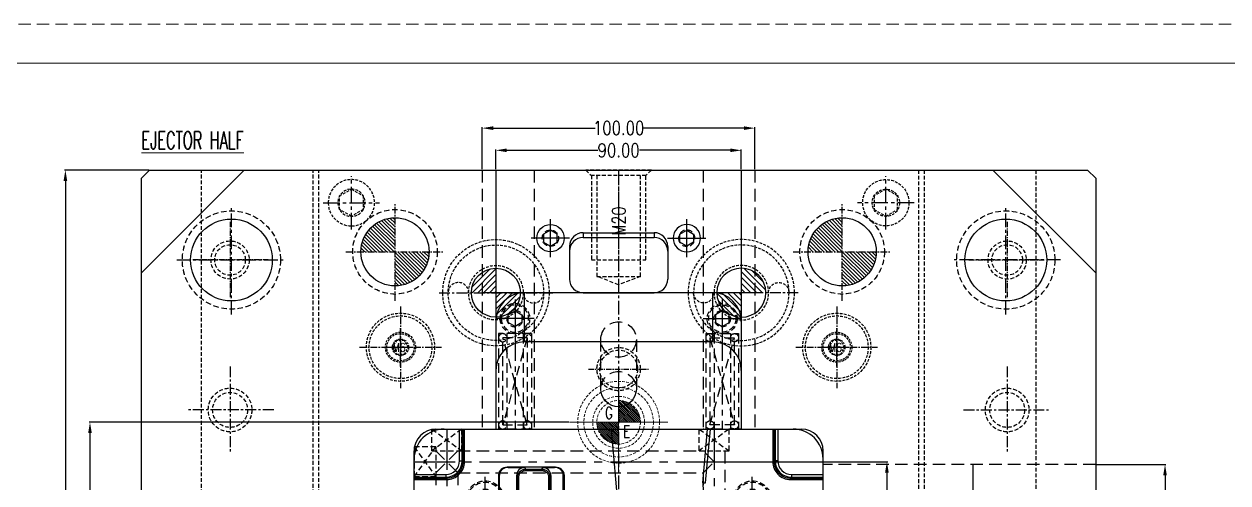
# Model space of a CAD drawing. Header units: millimetres. Extents: x 29875 to 31218, y -21313 to -20364.
# Drawn here: x 30334.8 to 30776.3, y -20532 to -20363.7 of the extents above; entities that cross this region are included whole.
import ezdxf

# ---------------------------------------------------------------- set-up
doc = ezdxf.new("R2010")
doc.units = ezdxf.units.MM
doc.header["$LTSCALE"] = 8
for name, pattern in [('CENTER', [2, 1.25, -0.25, 0.25, -0.25]), ('CENTER2', [1.125, 0.75, -0.125, 0.125, -0.125]), ('DASHED', [0.75, 0.5, -0.25]), ('HIDDEN', [0.375, 0.25, -0.125]), ('HIDDEN2', [0.1875, 0.125, -0.0625])]:
    doc.linetypes.add(name, pattern=pattern)
doc.layers.get('DEFPOINTS').update_dxf_attribs({"color": 6})
for name, color, linetype in [('Cav-cor', 30, 'Continuous'), ('cen', 1, 'CENTER'), ('CL', 1, 'Continuous'), ('GE', 214, 'Continuous'), ('ha', 8, 'Continuous'), ('hidden', 4, 'HIDDEN'), ('m', 144, 'HIDDEN2'), ('PIN', 5, 'Continuous'), ('SCREW', 52, 'HIDDEN'), ('SLIDE', 6, 'Continuous'), ('SP', 3, 'Continuous'), ('SPRING', 7, 'Continuous'), ('WT', 4, 'Continuous')]:
    doc.layers.add(name, color=color, linetype=linetype)
doc.layers.add('dim', color=3, linetype='Continuous', lineweight=15)
doc.layers.add('MBOM-ASSIS-LAYER', color=71, linetype='Continuous', lineweight=9)
doc.styles.add('ROMANC', font='RomanC.ttf', dxfattribs={"width": 0.8, "height": 7})
doc.styles.add('ROMANS', font='ROMANS.shx', dxfattribs={"height": 5, "bigfont": 'chineset.shx'})
doc.styles.get("Standard").update_dxf_attribs({"font": 'txt.shx', "width": 0.8, "bigfont": 'chineset.shx'})
doc.dimstyles.new('ISO-25', dxfattribs={"dimtxt": 5, "dimasz": 4, "dimexe": 0.3, "dimexo": 0.3, "dimtad": 0, "dimzin": 1, "dimdsep": 46, "dimtxsty": 'Standard', "dimcen": 0, "dimclrd": 3, "dimclre": 3, "dimclrt": 3, "dimazin": 0, "dimtfac": 1, "dimtofl": 0, "dimtmove": 0, "dimatfit": 0, "dimfxl": 0, "dimarcsym": 0})

# ---------------------------------------------------------------- blocks, each defined once
blk = doc.blocks.new('10')
at = {"layer": 'cen', "ltscale": 0.6}
for p, q in [((0, 9.76), (0, -9.76)), ((-10.35, 0), (10.35, 0))]:
    blk.add_line(p, q, dxfattribs=at)
at = {"layer": 'm'}
blk.add_lwpolyline([(0, 5), (-4.33, 2.5), (-4.33, -2.5), (0, -5), (4.33, -2.5), (4.33, 2.5)], close=True, dxfattribs=at)
for radius in [8.5, 5]:
    blk.add_circle((0, 0), radius, dxfattribs=at)
blk = doc.blocks.new('*D26989')
at = {"layer": 'DEFPOINTS', "color": 0}
for p in [(30349.92, -20417.24), (30380.82, -20417.24), (30380.82, -20817.24)]:
    blk.add_point(p, dxfattribs=at)
at = {"layer": 'dim', "color": 3, "lineweight": -2}
for p, q in [((30380.52, -20417.24), (30349.62, -20417.24)), ((30349.92, -20421.24), (30349.92, -20607.95)), ((30349.92, -20813.24), (30349.92, -20626.53)), ((30380.52, -20817.24), (30349.62, -20817.24))]:
    blk.add_line(p, q, dxfattribs=at)
at = {"layer": 'dim', "color": 3}
for points in [[(30350.59, -20421.24), (30349.25, -20421.24), (30349.92, -20417.24)], [(30349.25, -20813.24), (30350.59, -20813.24), (30349.92, -20817.24)]]:
    blk.add_solid(points, dxfattribs=at)
at = {"layer": 'dim', "color": 3, "insert": (30349.92, -20617.24), "char_height": 5, "attachment_point": 5, "rotation": 90}
blk.add_mtext('400.00', dxfattribs=at)
blk = doc.blocks.new('20130710.085903')
at = {"layer": 'PIN', "linetype": 'Continuous'}
h = blk.add_hatch(dxfattribs=at)
h.set_pattern_fill('ANSI31', color=256, scale=12, style=0)
h.set_pattern_definition([(45, (2414.86, 305.4585), (-1.0606602, 1.0606602), [])])
h.paths.add_polyline_path([(0, 0), (0, 9, 0.414214), (-9, 0)])
h.paths.add_polyline_path([(9, 0), (0, 0), (0, -9, 0.414214)])
blk.add_circle((0, 0), 9, dxfattribs=at)
at = {"layer": 'SPRING', "linetype": 'CENTER', "ltscale": 0.4}
for p, q in [((0, 20.85), (0, -20.85)), ((-20.85, 0), (20.85, 0))]:
    blk.add_line(p, q, dxfattribs=at)
at = {"layer": 'SPRING', "linetype": 'HIDDEN', "ltscale": 0.5}
for radius in [19.5, 17.5, 10]:
    blk.add_circle((0, 0), radius, dxfattribs=at)
for centre, start, end in [((-13.75, 0), 0, 180), ((13.75, 0), 180, 0)]:
    blk.add_arc(centre, 3.75, start, end, dxfattribs=at)
blk = doc.blocks.new('20130710.090407')
at = {"layer": 'SCREW', "linetype": 'CENTER', "ltscale": 0.15}
for p, q in [((0, -7.04), (0, 7.04)), ((-7, 0), (7, 0))]:
    blk.add_line(p, q, dxfattribs=at)
at = {"layer": 'SCREW', "linetype": 'HIDDEN', "ltscale": 0.4}
blk.add_lwpolyline([(-1.44, 2.5), (-2.89, 0), (-1.44, -2.5), (1.44, -2.5), (2.89, 0), (1.44, 2.5)], close=True, dxfattribs=at)
for radius in [5.5, 5, 3]:
    blk.add_circle((0, 0), radius, dxfattribs=at)
at = {"layer": 'dim', "style": 'ROMANC', "width": 0.8}
blk.add_text('M6', height=3.172, dxfattribs=at).set_placement((-2.88, -1.7))
blk = doc.blocks.new('20130710.090411')
at = {"layer": 'SP', "color": 145, "linetype": 'CENTER', "ltscale": 0.25}
for p, q in [((0, 15), (0, -15)), ((-15, 0), (15, 0))]:
    blk.add_line(p, q, dxfattribs=at)
at = {"layer": 'SP', "color": 145, "linetype": 'HIDDEN', "ltscale": 0.5}
for radius in [12.5, 11.5]:
    blk.add_circle((0, 0), radius, dxfattribs=at)
at = {"layer": 'SCREW'}
blk.add_blockref('20130710.090407', (0, 0), dxfattribs=at)
blk = doc.blocks.new('*D27068')
at = {"layer": 'DEFPOINTS', "color": 0}
for p in [(30727.82, -20525.24), (30727.82, -20709.24), (30753.21, -20709.24)]:
    blk.add_point(p, dxfattribs=at)
at = {"layer": 'dim', "color": 3, "lineweight": -2}
for p, q in [((30728.12, -20525.24), (30753.51, -20525.24)), ((30753.21, -20529.24), (30753.21, -20607.95)), ((30753.21, -20705.24), (30753.21, -20626.53)), ((30728.12, -20709.24), (30753.51, -20709.24))]:
    blk.add_line(p, q, dxfattribs=at)
at = {"layer": 'dim', "color": 3}
for points in [[(30753.87, -20529.24), (30752.54, -20529.24), (30753.21, -20525.24)], [(30752.54, -20705.24), (30753.87, -20705.24), (30753.21, -20709.24)]]:
    blk.add_solid(points, dxfattribs=at)
at = {"layer": 'dim', "color": 3, "insert": (30753.21, -20617.24), "char_height": 5, "attachment_point": 5, "rotation": 90}
blk.add_mtext('184.00', dxfattribs=at)
blk = doc.blocks.new('*D27087')
at = {"layer": 'DEFPOINTS', "color": 0}
for p in [(30597.82, -20410.02), (30507.82, -20417.24), (30597.82, -20417.24)]:
    blk.add_point(p, dxfattribs=at)
at = {"layer": 'dim', "color": 3, "lineweight": -2}
for p, q in [((30507.82, -20416.94), (30507.82, -20409.72)), ((30511.82, -20410.02), (30545.19, -20410.02)), ((30593.82, -20410.02), (30560.44, -20410.02)), ((30597.82, -20416.94), (30597.82, -20409.72))]:
    blk.add_line(p, q, dxfattribs=at)
at = {"layer": 'dim', "color": 3}
for points in [[(30511.82, -20409.35), (30511.82, -20410.68), (30507.82, -20410.02)], [(30593.82, -20410.68), (30593.82, -20409.35), (30597.82, -20410.02)]]:
    blk.add_solid(points, dxfattribs=at)
at = {"layer": 'dim', "color": 3, "insert": (30552.82, -20410.02), "char_height": 5, "attachment_point": 5}
blk.add_mtext('90.00', dxfattribs=at)
blk = doc.blocks.new('*D27088')
at = {"layer": 'DEFPOINTS', "color": 0}
for p in [(30602.82, -20401.89), (30502.82, -20417.24), (30602.82, -20417.24)]:
    blk.add_point(p, dxfattribs=at)
at = {"layer": 'dim', "color": 3, "lineweight": -2}
for p, q in [((30502.82, -20416.94), (30502.82, -20401.59)), ((30602.82, -20416.94), (30602.82, -20401.59)), ((30506.82, -20401.89), (30544.19, -20401.89)), ((30598.82, -20401.89), (30561.44, -20401.89))]:
    blk.add_line(p, q, dxfattribs=at)
at = {"layer": 'dim', "color": 3}
for points in [[(30506.82, -20401.22), (30506.82, -20402.55), (30502.82, -20401.89)], [(30598.82, -20402.55), (30598.82, -20401.22), (30602.82, -20401.89)]]:
    blk.add_solid(points, dxfattribs=at)
at = {"layer": 'dim', "color": 3, "insert": (30552.82, -20401.89), "char_height": 5, "attachment_point": 5}
blk.add_mtext('100.00', dxfattribs=at)
blk = doc.blocks.new('20160811.140740')
at = {"layer": 'SLIDE', "linetype": 'HIDDEN', "ltscale": 2.3}
for p, q in [((-13, 0), (-13, -18.2)), ((0, -18.2), (0, 0))]:
    blk.add_line(p, q, dxfattribs=at)
at = {"layer": 'SLIDE'}
blk.add_arc((-6.5, 0), 6.5, 0, 180, dxfattribs=at)
at = {"layer": 'SLIDE', "linetype": 'HIDDEN', "ltscale": 2.3}
for centre, start, end in [((-6.5, 0), 180, 0), ((-6.5, -18.2), 0, 180), ((-6.5, -18.2), 180, 0)]:
    blk.add_arc(centre, 6.5, start, end, dxfattribs=at)
blk = doc.blocks.new('20160815.170155')
at = {"layer": 'GE', "lineweight": 13}
h = blk.add_hatch(dxfattribs=at)
h.set_pattern_fill('ANSI31', color=256, scale=4, style=0)
h.set_pattern_definition([(315, (26687.59036, -19615.64165), (-0.3535533906, -0.3535533906), [])])
h.paths.add_polyline_path([(0, 0), (0, -8, -0.414214), (-8, 0)])
h.paths.add_polyline_path([(0, 8, -0.414214), (8, 0), (0, 0)])
at = {"layer": 'GE', "linetype": 'CENTER', "lineweight": 13, "ltscale": 5}
for p, q in [((0, 18), (0, -18)), ((18, 0), (-18, 0))]:
    blk.add_line(p, q, dxfattribs=at)
at = {"layer": 'GE', "linetype": 'HIDDEN2', "lineweight": 13}
for radius in [15, 12.75, 9.5, 8]:
    blk.add_circle((0, 0), radius, dxfattribs=at)
at = {"layer": 'GE', "lineweight": 13, "style": 'ROMANS', "width": 0.75}
for s, p in [('G', (-5.03, 1.24)), ('E', (1.62, -5.58))]:
    blk.add_text(s, height=4.34, dxfattribs=at).set_placement(p)
blk = doc.blocks.new('*D27232')
at = {"layer": 'DEFPOINTS', "color": 0}
for p in [(30358.94, -20509.74), (30534.82, -20509.74), (30534.82, -20724.74)]:
    blk.add_point(p, dxfattribs=at)
at = {"layer": 'dim', "color": 3, "lineweight": -2}
for p, q in [((30534.52, -20509.74), (30358.64, -20509.74)), ((30358.94, -20513.74), (30358.94, -20607.95)), ((30358.94, -20720.74), (30358.94, -20626.53)), ((30534.52, -20724.74), (30358.64, -20724.74))]:
    blk.add_line(p, q, dxfattribs=at)
at = {"layer": 'dim', "color": 3}
for points in [[(30359.61, -20513.74), (30358.28, -20513.74), (30358.94, -20509.74)], [(30358.28, -20720.74), (30359.61, -20720.74), (30358.94, -20724.74)]]:
    blk.add_solid(points, dxfattribs=at)
at = {"layer": 'dim', "color": 3, "insert": (30358.94, -20617.24), "char_height": 5, "attachment_point": 5, "rotation": 90}
blk.add_mtext('215.00', dxfattribs=at)
blk = doc.blocks.new('20160817.141908')
at = {"linetype": 'HIDDEN', "ltscale": 2.3}
for p, q in [((95, 7), (0, 7)), ((0, -7), (0, 7)), ((95, -7), (0, -7))]:
    blk.add_line(p, q, dxfattribs=at)
blk = doc.blocks.new('20160818.084904')
at = {"layer": 'SPRING', "color": 111, "linetype": 'HIDDEN', "ltscale": 1.8}
for p, q in [((3, 28.17), (-9, 28.17)), ((-9, -6.83), (-9, 28.17)), ((-7.5, 26.67), (1.5, 26.67)), ((-7.5, 26.67), (-7.5, -5.33)), ((1.5, -5.33), (-7.5, 26.67)), ((1.5, 26.67), (-7.5, -5.33)), ((-6, -6.83), (-6, 28.17)), ((0, -6.83), (0, 28.17)), ((1.5, -5.33), (1.5, 26.67)), ((3, -6.83), (3, 28.17)), ((3, -6.83), (-9, -6.83)), ((1.5, -5.33), (-7.5, -5.33))]:
    blk.add_line(p, q, dxfattribs=at)
at = {"layer": 'SPRING', "color": 111, "linetype": 'CENTER'}
blk.add_line((-3, -6.83), (-3, 28.17), dxfattribs=at)
at = {"layer": 'SPRING', "color": 111, "linetype": 'HIDDEN', "ltscale": 1.8}
for centre in [(-7.5, 26.67), (1.5, 26.67), (-7.5, -5.33), (1.5, -5.33)]:
    blk.add_circle(centre, 1.5, dxfattribs=at)
blk = doc.blocks.new('20100512.182342')
at = {"linetype": 'HIDDEN'}
blk.add_circle((0, 0), 5.5, dxfattribs=at)
at = {"layer": 'SCREW', "linetype": 'CENTER', "ltscale": 5}
for p, q in [((0, -7.04), (0, 7.04)), ((-7, 0), (7, 0))]:
    blk.add_line(p, q, dxfattribs=at)
at = {"layer": 'SCREW', "linetype": 'Continuous'}
blk.add_lwpolyline([(-1.44, 2.5), (-2.89, 0), (-1.44, -2.5), (1.44, -2.5), (2.89, 0), (1.44, 2.5)], close=True, dxfattribs=at)
at = {"layer": 'SCREW'}
for radius in [5, 3]:
    blk.add_circle((0, 0), radius, dxfattribs=at)
blk = doc.blocks.new('20160817.135826')
at = {"layer": 'SCREW', "linetype": 'CENTER', "ltscale": 5}
for p, q in [((0, -7), (0, 7)), ((7.04, 0), (-7.04, 0))]:
    blk.add_line(p, q, dxfattribs=at)
at = {"layer": 'SCREW', "linetype": 'Continuous'}
blk.add_lwpolyline([(-2.5, -1.44), (0, -2.89), (2.5, -1.44), (2.5, 1.44), (0, 2.89), (-2.5, 1.44)], close=True, dxfattribs=at)
at = {"layer": 'SCREW', "linetype": 'ByBlock'}
blk.add_circle((0, 0), 5, dxfattribs=at)
at = {"layer": 'SCREW'}
blk.add_circle((0, 0), 3, dxfattribs=at)
blk = doc.blocks.new('cb_8')
at = {"linetype": 'HIDDEN'}
blk.add_circle((0, 0), 7, dxfattribs=at)
at = {"layer": 'SCREW', "linetype": 'CENTER2', "ltscale": 5}
for p, q in [((0, -8.5), (0, 8.5)), ((-8.5, 0), (8.5, 0))]:
    blk.add_line(p, q, dxfattribs=at)
at = {"layer": 'SCREW'}
blk.add_lwpolyline([(-1.73, 3), (-3.46, 0), (-1.73, -3), (1.73, -3), (3.46, 0), (1.73, 3)], close=True, dxfattribs=at)
for radius in [6.5, 4]:
    blk.add_circle((0, 0), radius, dxfattribs=at)
at = {"layer": 'dim', "style": 'ROMANC', "width": 0.8}
blk.add_text('M 8', height=4.186, dxfattribs=at).set_placement((-5.2, -1.86))
blk = doc.blocks.new('20100617.142056')
at = {"layer": 'MBOM-ASSIS-LAYER', "linetype": 'DASHED'}
blk.add_line((0, 841), (-1189, 841), dxfattribs=at)
at = {"layer": 'MBOM-ASSIS-LAYER'}
blk.add_line((-12.7, 828.3), (-1176.3, 828.3), dxfattribs=at)
blk = doc.blocks.new('20150513.114825')
at = {"layer": 'WT', "color": 125, "linetype": 'HIDDEN'}
for p, q in [((-5.5, 8), (5.5, 8)), ((5.5, 8), (-5.5, 0)), ((-5.5, 8), (5.5, 0)), ((-5.5, 0), (-5.5, 8)), ((5.5, 0), (5.5, 8)), ((-5.5, 0), (5.5, 0))]:
    blk.add_line(p, q, dxfattribs=at)
blk = doc.blocks.new('*D27718')
at = {"layer": 'DEFPOINTS', "color": 0}
for p in [(30587.82, -20524.24), (30651.21, -20524.24), (30619.82, -20722.24)]:
    blk.add_point(p, dxfattribs=at)
at = {"layer": 'dim', "color": 3, "lineweight": -2}
for p, q in [((30588.12, -20524.24), (30651.51, -20524.24)), ((30651.21, -20528.24), (30651.21, -20613.95)), ((30651.21, -20718.24), (30651.21, -20632.53)), ((30620.12, -20722.24), (30651.51, -20722.24))]:
    blk.add_line(p, q, dxfattribs=at)
at = {"layer": 'dim', "color": 3}
for points in [[(30651.88, -20528.24), (30650.54, -20528.24), (30651.21, -20524.24)], [(30650.54, -20718.24), (30651.88, -20718.24), (30651.21, -20722.24)]]:
    blk.add_solid(points, dxfattribs=at)
at = {"layer": 'dim', "color": 3, "insert": (30651.21, -20623.24), "char_height": 5, "attachment_point": 5, "rotation": 90}
blk.add_mtext('198.00', dxfattribs=at)

msp = doc.modelspace()

# ---------------------------------------------------------------- hatches: boundary and pattern name
at = {"layer": 'ha'}
h = msp.add_hatch(dxfattribs=at)
h.set_pattern_fill('ANSI31', color=256, scale=0.3, style=0)
h.set_pattern_definition([(315, (30256.8874, -20383.1347), (-0.6735192, -0.6735192), [])])
h.paths.add_polyline_path([(30470.82, -20447.239), (30458.32, -20447.239, -0.4142136), (30470.82, -20434.739)])
h.paths.add_polyline_path([(30470.82, -20459.739), (30470.82, -20447.239), (30483.32, -20447.239, -0.4142136)])
h.paths.add_polyline_path([(30634.82, -20447.239), (30622.32, -20447.239, -0.4142136), (30634.82, -20434.739)])
h.paths.add_polyline_path([(30634.82, -20459.739), (30634.82, -20447.239), (30647.32, -20447.239, -0.4142136)])

# ---------------------------------------------------------------- linework, layer by layer
for p, q in [((30380.82, -20417.239), (30377.82, -20420.239)), ((30415.536, -20417.239), (30377.82, -20454.954)), ((30380.82, -20417.239), (30724.82, -20417.239)), ((30690.104, -20417.239), (30727.82, -20454.954)), ((30727.82, -20420.239), (30724.82, -20417.239)), ((30377.82, -20814.239), (30377.82, -20420.239)), ((30727.82, -20420.239), (30727.82, -20814.239))]:
    msp.add_line(p, q)
at = {"color": 8, "linetype": 'HIDDEN', "ltscale": 0.7}
for p, q in [((30399.82, -20817.239), (30399.82, -20417.239)), ((30440.82, -20817.239), (30440.82, -20417.239)), ((30442.82, -20817.239), (30442.82, -20417.239)), ((30564.82, -20417.239), (30540.82, -20417.239)), ((30540.82, -20417.239), (30542.82, -20419.239)), ((30542.82, -20419.239), (30542.82, -20450.239)), ((30562.82, -20419.239), (30542.82, -20419.239)), ((30544.82, -20419.239), (30544.82, -20456.239)), ((30552.82, -20417.239), (30552.82, -20459.335)), ((30560.82, -20456.239), (30560.82, -20419.239)), ((30564.82, -20417.239), (30562.82, -20419.239)), ((30562.82, -20450.239), (30562.82, -20419.239)), ((30662.82, -20417.239), (30662.82, -20817.239)), ((30664.82, -20417.239), (30664.82, -20817.239)), ((30705.82, -20417.239), (30705.82, -20817.239)), ((30542.82, -20450.239), (30562.82, -20450.239)), ((30544.82, -20456.239), (30560.82, -20456.239)), ((30552.82, -20459.335), (30544.82, -20456.239)), ((30560.82, -20456.239), (30552.82, -20459.335))]:
    msp.add_line(p, q, dxfattribs=at)
at = {"color": 8, "linetype": 'CENTER', "ltscale": 0.2}
for p, q in [((30410.32, -20436.239), (30410.32, -20464.239)), ((30695.32, -20436.239), (30695.32, -20464.239)), ((30424.32, -20450.239), (30396.32, -20450.239)), ((30681.32, -20450.239), (30709.32, -20450.239)), ((30541.82, -20490.239), (30563.82, -20490.239))]:
    msp.add_line(p, q, dxfattribs=at)
at = {"linetype": 'Continuous'}
for p, q in [((30539.82, -20440.239), (30565.82, -20440.239)), ((30539.82, -20440.239), (30539.82, -20442.002)), ((30565.82, -20440.239), (30565.82, -20442.002)), ((30534.82, -20445.239), (30534.82, -20457.239)), ((30539.82, -20442.002), (30565.82, -20442.002)), ((30570.82, -20445.239), (30570.82, -20457.239)), ((30539.82, -20462.239), (30565.82, -20462.239))]:
    msp.add_line(p, q, dxfattribs=at)
at = {"color": 8, "linetype": 'CENTER', "ltscale": 0.4}
for p, q in [((30410.32, -20489.239), (30410.32, -20521.239)), ((30695.32, -20489.239), (30695.32, -20521.239)), ((30426.32, -20505.239), (30394.32, -20505.239)), ((30679.32, -20505.239), (30711.32, -20505.239))]:
    msp.add_line(p, q, dxfattribs=at)
for centre, radius in [((30410.82, -20450.239), 15), ((30470.82, -20447.239), 12.5), ((30634.82, -20447.239), 12.5), ((30694.82, -20450.239), 15)]:
    msp.add_circle(centre, radius)
at = {"color": 8, "linetype": 'HIDDEN', "ltscale": 0.7}
for centre, radius in [((30410.32, -20450.239), 7), ((30410.32, -20450.239), 5.6), ((30695.32, -20450.239), 7), ((30695.32, -20450.239), 5.6), ((30552.82, -20490.239), 7.938), ((30552.82, -20490.239), 6.938), ((30410.32, -20505.239), 8), ((30410.32, -20505.239), 6.4), ((30695.32, -20505.239), 8), ((30695.32, -20505.239), 6.4)]:
    msp.add_circle(centre, radius, dxfattribs=at)
at = {"linetype": 'Continuous'}
for centre, start, end in [((30539.82, -20445.239), 90, 180), ((30565.82, -20445.239), 0, 90), ((30539.82, -20447.002), 90, 180), ((30565.82, -20447.002), 0, 90), ((30539.82, -20457.239), 180, 270), ((30565.82, -20457.239), 270, 0)]:
    msp.add_arc(centre, 5, start, end, dxfattribs=at)
at = {"layer": 'Cav-cor', "color": 241}
for p, q in [((30485.82, -20512.239), (30619.82, -20512.239)), ((30494.452, -20523.877), (30494.452, -20512.239)), ((30495.45, -20523.877), (30495.45, -20512.239)), ((30495.795, -20524.222), (30495.795, -20512.239)), ((30496.294, -20524.222), (30496.294, -20512.239)), ((30554.21, -20558.254), (30550.184, -20512.239)), ((30583.735, -20531.904), (30585.456, -20512.239)), ((30584.732, -20531.992), (30586.46, -20512.239)), ((30609.345, -20512.239), (30609.345, -20524.222)), ((30609.845, -20512.239), (30609.845, -20524.222)), ((30610.189, -20512.239), (30610.189, -20523.877)), ((30611.188, -20512.239), (30611.188, -20523.877)), ((30477.82, -20714.239), (30477.82, -20520.239)), ((30627.82, -20714.239), (30627.82, -20520.239)), ((30494.452, -20523.877), (30495.45, -20523.877)), ((30495.795, -20524.222), (30495.45, -20523.877)), ((30496.294, -20524.222), (30495.795, -20524.222)), ((30609.345, -20524.222), (30609.845, -20524.222)), ((30609.845, -20524.222), (30610.189, -20523.877)), ((30611.188, -20523.877), (30610.189, -20523.877)), ((30477.82, -20528.87), (30489.458, -20528.87)), ((30489.458, -20528.87), (30489.458, -20529.869)), ((30508.82, -20529.02), (30508.82, -20538.563)), ((30509.114, -20529.11), (30508.82, -20529.02)), ((30509.114, -20538.265), (30509.114, -20529.11)), ((30512.278, -20526.329), (30511.983, -20526.239)), ((30529.657, -20526.239), (30511.983, -20526.239)), ((30512.278, -20526.329), (30518.368, -20526.329)), ((30515.402, -20529.329), (30515.402, -20539.548)), ((30515.402, -20529.329), (30515.72, -20529.969)), ((30518.368, -20526.329), (30518.69, -20526.977)), ((30518.69, -20526.977), (30518.69, -20527.469)), ((30518.69, -20526.977), (30524.68, -20526.977)), ((30518.69, -20527.469), (30524.68, -20527.469)), ((30524.68, -20526.977), (30525.002, -20526.329)), ((30524.68, -20526.977), (30524.68, -20527.469)), ((30525.002, -20526.329), (30529.362, -20526.329)), ((30527.65, -20529.969), (30527.968, -20529.329)), ((30527.968, -20529.329), (30527.968, -20539.548)), ((30529.657, -20526.239), (30529.362, -20526.329)), ((30532.82, -20529.02), (30532.525, -20529.11)), ((30532.525, -20538.265), (30532.525, -20529.11)), ((30532.82, -20529.02), (30532.82, -20538.563)), ((30616.181, -20528.87), (30616.181, -20529.869)), ((30616.181, -20528.87), (30627.82, -20528.87)), ((30477.82, -20529.869), (30489.458, -20529.869)), ((30477.82, -20530.214), (30489.803, -20530.214)), ((30477.82, -20530.713), (30489.803, -20530.713)), ((30489.803, -20530.214), (30489.458, -20529.869)), ((30489.803, -20530.713), (30489.803, -20530.214)), ((30515.72, -20539.611), (30515.72, -20529.969)), ((30515.72, -20529.969), (30516.218, -20529.969)), ((30516.218, -20539.619), (30516.218, -20529.969)), ((30527.152, -20529.969), (30527.152, -20539.619)), ((30527.65, -20529.969), (30527.152, -20529.969)), ((30527.65, -20529.969), (30527.65, -20539.611)), ((30583.735, -20531.904), (30584.732, -20531.992)), ((30615.836, -20530.214), (30616.181, -20529.869)), ((30615.836, -20530.713), (30615.836, -20530.214)), ((30615.836, -20530.214), (30627.82, -20530.214)), ((30615.836, -20530.713), (30627.82, -20530.713)), ((30616.181, -20529.869), (30627.82, -20529.869))]:
    msp.add_line(p, q, dxfattribs=at)
for centre, radius, start, end in [((30488.82, -20523.239), 11, 90, 180), ((30485.82, -20520.239), 8, 90, 180), ((30616.82, -20523.239), 11, 360, 90), ((30619.82, -20520.239), 8, 0, 90), ((30489.458, -20523.877), 5.992, 270.00528, 359.99472), ((30489.461, -20523.88), 4.99, 269.96879, 0.03121), ((30489.807, -20524.226), 6.487, 269.96879, 0.03121), ((30489.808, -20524.227), 5.986, 269.95051, 0.04949), ((30615.833, -20524.226), 6.487, 179.96879, 270.03121), ((30615.831, -20524.227), 5.986, 179.95051, 270.04949), ((30616.182, -20523.877), 5.992, 180.00528, 269.99472), ((30616.178, -20523.88), 4.99, 179.96878, 270.03122), ((30593.697, -20532.776), 10, 175, 273)]:
    msp.add_arc(centre, radius, start, end, dxfattribs=at)
for centre, major_axis, ratio, start_param, end_param in [((30512.284, -20529.285), (3.351, -1.024), 0.8561015, 1.9134646, 3.3973274), ((30512.578, -20529.375), (-3.351, 1.024), 0.8561015, -1.228128, 0.2557348), ((30518.413, -20529.375), (-1.359, 2.739), 0.9811726, -0.4530572, 1.1026041), ((30524.956, -20529.375), (1.359, 2.739), 0.9811726, -1.1026041, 0.4530572), ((30529.061, -20529.375), (-3.351, -1.024), 0.8561015, 2.8858579, 4.3697207), ((30529.356, -20529.285), (3.351, 1.024), 0.8561015, -0.2557348, 1.228128)]:
    msp.add_ellipse(centre, major_axis=major_axis, ratio=ratio, start_param=start_param, end_param=end_param, dxfattribs=at)
for points, knots in [([(30515.72, -20529.969), (30515.72, -20529.775), (30515.759, -20529.384), (30515.928, -20528.821), (30516.202, -20528.301), (30516.572, -20527.844), (30517.025, -20527.469), (30517.542, -20527.189), (30518.104, -20527.017), (30518.495, -20526.977), (30518.69, -20526.977)], [0, 0, 0, 0, 0.124974, 0.2499603, 0.374956, 0.4999606, 0.6249713, 0.7499853, 0.8749959, 1, 1, 1, 1]), ([(30516.218, -20529.969), (30516.218, -20529.807), (30516.249, -20529.481), (30516.388, -20529.01), (30516.615, -20528.575), (30516.923, -20528.193), (30517.3, -20527.879), (30517.732, -20527.645), (30518.201, -20527.501), (30518.527, -20527.469), (30518.69, -20527.469)], [0, 0, 0, 0, 0.1250039, 0.2500093, 0.3750115, 0.5000118, 0.6250102, 0.7500085, 0.8750048, 1, 1, 1, 1]), ([(30524.68, -20526.977), (30524.875, -20526.977), (30525.265, -20527.017), (30525.827, -20527.189), (30526.345, -20527.469), (30526.798, -20527.844), (30527.168, -20528.301), (30527.442, -20528.821), (30527.611, -20529.384), (30527.649, -20529.775), (30527.65, -20529.969)], [0, 0, 0, 0, 0.1250041, 0.2500147, 0.3750287, 0.5000394, 0.625044, 0.7500397, 0.875026, 1, 1, 1, 1]), ([(30524.68, -20527.469), (30524.843, -20527.469), (30525.169, -20527.501), (30525.638, -20527.645), (30526.07, -20527.879), (30526.447, -20528.193), (30526.754, -20528.575), (30526.982, -20529.01), (30527.121, -20529.481), (30527.152, -20529.807), (30527.152, -20529.969)], [0, 0, 0, 0, 0.1249952, 0.2499915, 0.3749898, 0.4999882, 0.6249885, 0.7499907, 0.8749961, 1, 1, 1, 1])]:
    msp.add_open_spline(points, degree=3, knots=knots, dxfattribs=at)
at = {"layer": 'cen', "ltscale": 0.5}
for p, q in [((30410.82, -20470.239), (30410.82, -20430.239)), ((30694.82, -20470.239), (30694.82, -20430.239)), ((30390.82, -20450.239), (30430.82, -20450.239)), ((30714.82, -20450.239), (30674.82, -20450.239))]:
    msp.add_line(p, q, dxfattribs=at)
at = {"layer": 'cen', "ltscale": 0.25}
for p, q in [((30470.82, -20465.239), (30470.82, -20429.239)), ((30634.82, -20465.239), (30634.82, -20429.239)), ((30452.82, -20447.239), (30488.82, -20447.239)), ((30616.82, -20447.239), (30652.82, -20447.239))]:
    msp.add_line(p, q, dxfattribs=at)
at = {"layer": 'CL', "color": 7, "linetype": 'CENTER', "ltscale": 0.5}
msp.add_line((30552.82, -20417.239), (30552.82, -20817.239), dxfattribs=at)
at = {"layer": 'hidden'}
for centre, radius in [((30410.82, -20450.239), 18), ((30470.82, -20447.239), 15.5), ((30634.82, -20447.239), 15.5), ((30694.82, -20450.239), 18)]:
    msp.add_circle(centre, radius, dxfattribs=at)
at = {"layer": 'SLIDE', "linetype": 'HIDDEN', "ltscale": 2.3}
for p, q in [((30502.82, -20417.239), (30502.82, -20512.239)), ((30602.82, -20417.239), (30602.82, -20512.239)), ((30727.82, -20525.239), (30627.82, -20525.239))]:
    msp.add_line(p, q, dxfattribs=at)
at = {"layer": 'SLIDE'}
for p, q in [((30507.82, -20417.239), (30507.82, -20512.239)), ((30597.82, -20417.239), (30597.82, -20512.239)), ((30602.82, -20462.239), (30502.82, -20462.239)), ((30518.32, -20480.239), (30518.32, -20462.239)), ((30587.32, -20480.239), (30587.32, -20462.239)), ((30587.32, -20480.239), (30518.32, -20480.239)), ((30682.82, -20709.239), (30682.82, -20525.239))]:
    msp.add_line(p, q, dxfattribs=at)
for centre, start, end in [((30518.32, -20472.739), 90, 180), ((30587.32, -20472.739), 0, 90), ((30518.32, -20490.739), 90, 180), ((30587.32, -20490.739), 0, 90)]:
    msp.add_arc(centre, 10.5, start, end, dxfattribs=at)
at = {"layer": 'WT', "color": 125, "linetype": 'CENTER', "ltscale": 1.5}
for p, q in [((30489.82, -20512.239), (30489.82, -20597.239)), ((30587.82, -20512.239), (30587.82, -20577.239)), ((30477.82, -20524.239), (30587.82, -20524.239))]:
    msp.add_line(p, q, dxfattribs=at)
at = {"layer": 'WT', "color": 125, "linetype": 'HIDDEN', "ltscale": 2.3}
for p, q in [((30493.82, -20528.239), (30485.82, -20520.239)), ((30485.82, -20528.239), (30493.82, -20520.239)), ((30493.82, -20520.239), (30583.82, -20520.239)), ((30587.82, -20524.239), (30583.82, -20520.239)), ((30591.82, -20520.239), (30591.82, -20573.239)), ((30583.82, -20528.239), (30587.82, -20524.239)), ((30485.82, -20528.239), (30485.82, -20593.239)), ((30493.82, -20528.239), (30583.82, -20528.239)), ((30493.82, -20528.239), (30493.82, -20599.239)), ((30583.82, -20528.239), (30583.82, -20579.239))]:
    msp.add_line(p, q, dxfattribs=at)

# ---------------------------------------------------------------- block references
at = {"xscale": -1, "rotation": -90}
msp.add_blockref('20160817.141908', (30514.82, -20512.239), dxfattribs=at)
at = {"rotation": 90}
msp.add_blockref('20160817.141908', (30590.82, -20512.239), dxfattribs=at)
at = {"linetype": 'Continuous', "xscale": -1, "rotation": 90.00000000000001}
msp.add_blockref('20100512.182342', (30514.82, -20471.739), dxfattribs=at)
at = {"linetype": 'Continuous', "rotation": -90.00000000000001}
msp.add_blockref('20100512.182342', (30590.82, -20471.739), dxfattribs=at)
at = {"layer": 'dim', "xscale": -1}
for name, p, rotation in [('10', (30454.82, -20429.239), 180), ('20160811.140740', (30559.32, -20497.577), -180)]:
    msp.add_blockref(name, p, dxfattribs=dict(at, rotation=rotation))
at = {"layer": 'dim', "rotation": 180}
msp.add_blockref('10', (30650.82, -20429.239), dxfattribs=at)
at = {"layer": 'GE'}
msp.add_blockref('20160815.170155', (30552.82, -20509.739), dxfattribs=at)
at = {"layer": 'MBOM-ASSIS-LAYER', "xscale": 1.128931574008096, "yscale": 1.128931574008096, "zscale": 1.128931574008096}
msp.add_blockref('20100617.142056', (31217.782, -21313.157), dxfattribs=at)
at = {"layer": 'SCREW', "linetype": 'ByBlock'}
msp.add_blockref('20160817.135826', (30527.82, -20442.239), dxfattribs=at)
at = {"layer": 'SCREW', "linetype": 'ByBlock', "xscale": -1}
msp.add_blockref('20160817.135826', (30577.82, -20442.239), dxfattribs=at)
at = {"layer": 'SCREW'}
for p in [(30503.82, -20538.239), (30601.82, -20538.239)]:
    msp.add_blockref('cb_8', p, dxfattribs=at)
at = {"layer": 'SP'}
for p in [(30472.82, -20482.239), (30632.82, -20482.239)]:
    msp.add_blockref('20130710.090411', p, dxfattribs=at)
at = {"layer": 'SPRING'}
msp.add_blockref('20130710.085903', (30507.82, -20462.239), dxfattribs=at)
at = {"layer": 'SPRING', "xscale": -1}
msp.add_blockref('20130710.085903', (30597.82, -20462.239), dxfattribs=at)
at = {"layer": 'SPRING', "xscale": -1, "rotation": -180}
msp.add_blockref('20160818.084904', (30517.82, -20484.072), dxfattribs=at)
at = {"layer": 'SPRING', "rotation": 180}
msp.add_blockref('20160818.084904', (30587.82, -20484.072), dxfattribs=at)
at = {"layer": 'WT', "color": 125, "linetype": 'HIDDEN', "ltscale": 2.3}
for p in [(30489.82, -20520.239), (30587.82, -20520.239)]:
    msp.add_blockref('20150513.114825', p, dxfattribs=at)
at = {"layer": 'WT', "color": 125, "linetype": 'HIDDEN', "ltscale": 2.3, "xscale": -1, "rotation": 90.00000000000001}
msp.add_blockref('20150513.114825', (30485.82, -20524.239), dxfattribs=at)

# ---------------------------------------------------------------- texts
at = {"color": 8, "linetype": 'HIDDEN', "ltscale": 0.7, "insert": (30555.308, -20441.191), "char_height": 4.8, "width": 14.1924, "attachment_point": 7, "rotation": 90}
msp.add_mtext('M20', dxfattribs=at)
at = {"layer": 'dim', "style": 'ROMANC', "width": 0.6}
msp.add_text('%%uEJECTOR HALF', height=6.48, dxfattribs=at).set_placement((30377.831, -20409.598))

# ---------------------------------------------------------------- dimensions: what is measured, and where the dimension line sits
at = {"layer": 'dim'}
dim = msp.add_linear_dim(base=(30602.82, -20401.886), p1=(30502.82, -20417.239), p2=(30602.82, -20417.239), dimstyle='ISO-25', dxfattribs=at)
dim.commit()
dim.dimension.update_dxf_attribs({"geometry": '*D27088', "text_midpoint": (30552.82, -20401.886), "dimtype": 160})
dim = msp.add_linear_dim(base=(30597.82, -20410.015), p1=(30507.82, -20417.239), p2=(30597.82, -20417.239), dimstyle='ISO-25', dxfattribs=at)
dim.commit()
dim.dimension.update_dxf_attribs({"geometry": '*D27087', "text_midpoint": (30552.82, -20410.015)})
for base, p1, p2, picture, middle in [((30349.92, -20417.239), (30380.82, -20817.239), (30380.82, -20417.239), '*D26989', (30349.92, -20617.239)), ((30358.943, -20509.739), (30534.82, -20724.739), (30534.82, -20509.739), '*D27232', (30358.943, -20617.239)), ((30753.206, -20709.239), (30727.82, -20525.239), (30727.82, -20709.239), '*D27068', (30753.206, -20617.239))]:
    dim = msp.add_linear_dim(base=base, p1=p1, p2=p2, angle=90, dimstyle='ISO-25', dxfattribs=at)
    dim.commit()
    dim.dimension.update_dxf_attribs({"geometry": picture, "text_midpoint": middle, "dimtype": 160})
dim = msp.add_linear_dim(base=(30651.21, -20524.239), p1=(30619.82, -20722.239), p2=(30587.82, -20524.239), angle=90, dimstyle='ISO-25', dxfattribs=at)
dim.commit()
dim.dimension.update_dxf_attribs({"geometry": '*D27718', "text_midpoint": (30651.21, -20623.239)})

doc.saveas('drawing.dxf')
